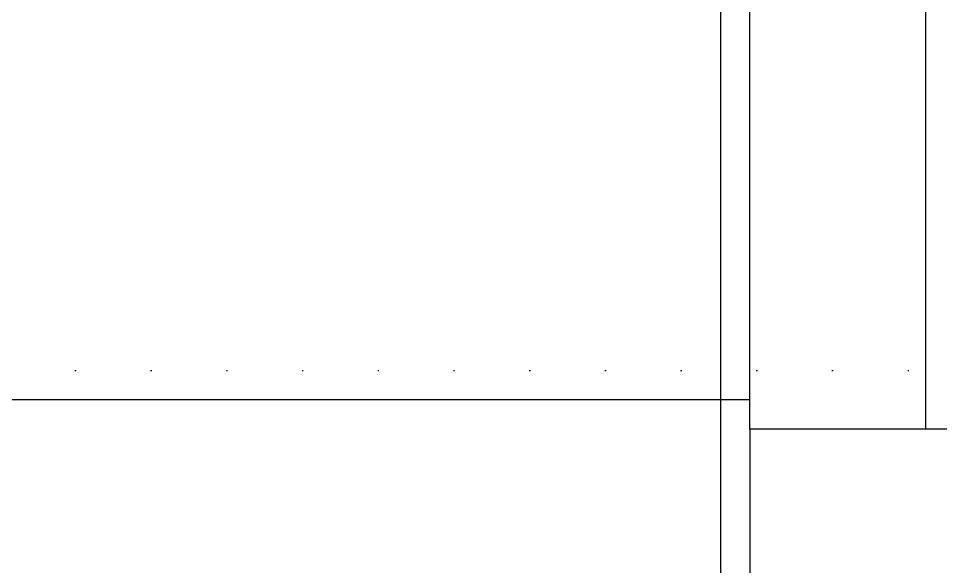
# Model space of a CAD drawing. Header units: inches. Extents: x 21 to 32698, y 13 to 3712.
# Drawn here: x 11684.4 to 11763, y 990.4 to 1037.1 of the extents above; entities that cross this region are included whole.
import ezdxf

# ---------------------------------------------------------------- set-up
doc = ezdxf.new("R2010")
doc.units = ezdxf.units.IN
doc.header["$MEASUREMENT"] = 0
doc.set_wipeout_variables(frame=1)
doc.linetypes.add('DOT', pattern=[6.35, 0, -6.35])
for name, color, linetype, lineweight in [('Z_MİM_-KM-BEAM-RAY', 8, 'DOT', 25), ('Z_MİM_-KM-GLAZ', 8, 'Continuous', 25), ('Z_MİM_-KM-WALL', 8, 'Continuous', 25), ('Z_MİM_-KM-WALL-PLASTER', 8, 'Continuous', 25)]:
    doc.layers.add(name, color=color, linetype=linetype, lineweight=lineweight)

# ---------------------------------------------------------------- blocks, each defined once
blk = doc.blocks.new('-KM_Kiriş İzi-1K')
at = {"layer": 'Z_MİM_-KM-BEAM-RAY'}
blk.add_line((2035, 25), (2654.998, 25), dxfattribs=at)
blk = doc.blocks.new('-KM-AL1 150_900')
blk.add_wipeout([(151.488, -34.02), (151.726, -15.48), (149.45, -15.45), (149.45, 7.15), (9.45, 7.15), (9.45, -15.45), (7.398, -15.45), (7.567, -34.061)])
at = {"layer": 'Z_MİM_-KM-WALL'}
blk.add_line((149.45, 4.55), (149.45, -17.85), dxfattribs=at)
at = {"layer": 'Z_MİM_-KM-WALL-PLASTER'}
blk.add_lwpolyline([(149.45, 7.05), (146.95, 7.05), (146.95, -17.85)], dxfattribs=at)

msp = doc.modelspace()

# ---------------------------------------------------------------- linework, layer by layer
at = {"layer": 'Z_MİM_-KM-WALL'}
msp.add_line((11761.715, 1002.083), (11761.715, 1647.083), dxfattribs=at)
msp.add_lwpolyline([(11986.758, 1002.083), (11366.758, 1002.083)], dxfattribs=at)

# ---------------------------------------------------------------- block references
at = {"layer": 'Z_MİM_-KM-BEAM-RAY'}
msp.add_blockref('-KM_Kiriş İzi-1K', (9331.714, 982.083), dxfattribs=at)

# ---------------------------------------------------------------- next in the draw order: block references
at = {"layer": 'Z_MİM_-KM-GLAZ'}
msp.add_blockref('-KM-AL1 150_900', (11597.265, 997.533), dxfattribs=at)

# ---------------------------------------------------------------- next in the draw order: linework, layer by layer
at = {"layer": 'Z_MİM_-KM-WALL'}
msp.add_line((11746.715, 1002.083), (11746.715, 1647.083), dxfattribs=at)
at = {"layer": 'Z_MİM_-KM-WALL-PLASTER'}
msp.add_lwpolyline([(11494.214, 1644.583), (11744.215, 1644.583), (11744.215, 1004.583), (11369.214, 1004.583), (11369.214, 1354.583), (11364.214, 1354.583), (11364.214, 1634.583), (11494.214, 1634.583)], close=True, dxfattribs=at)

doc.saveas('drawing.dxf')
